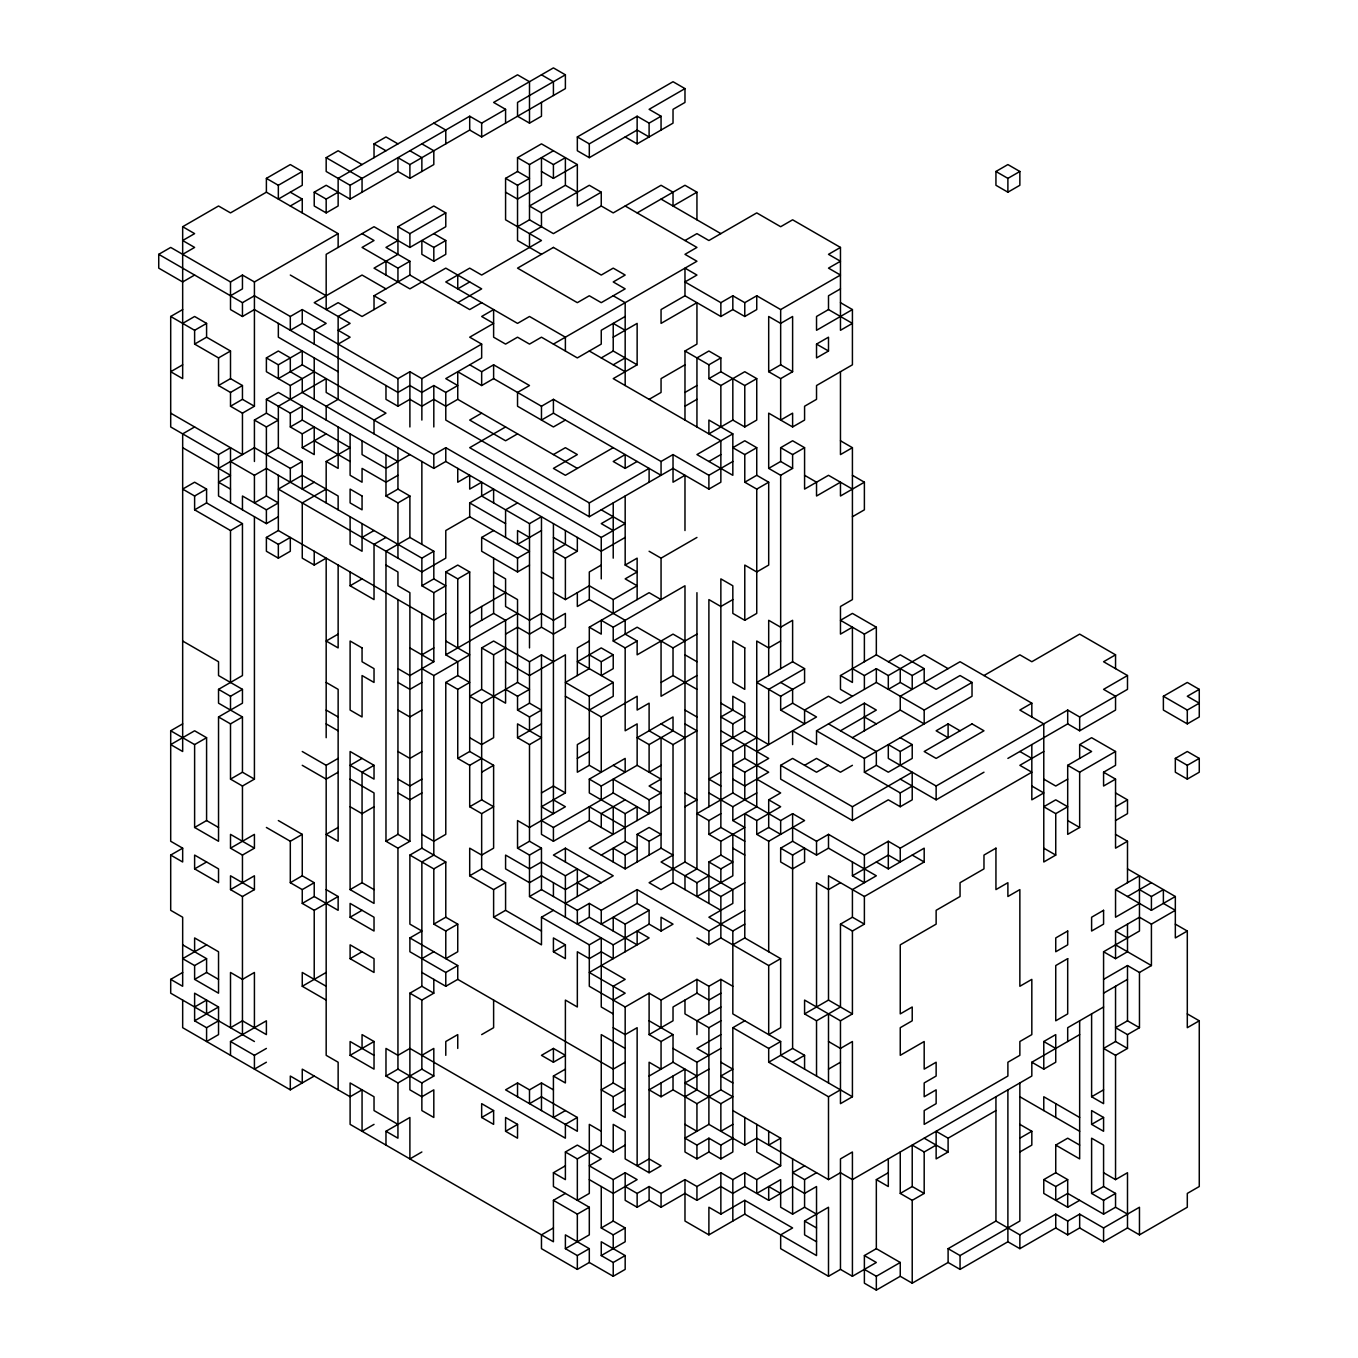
<?xml version="1.0" encoding="UTF-8"?>
<svg xmlns="http://www.w3.org/2000/svg" width="1358" height="1358" viewBox="0 0 1358 1358"><rect width="100%" height="100%" fill="white"/><g stroke="black" fill="none" stroke-linecap="round" stroke-linejoin="round"><path stroke-width="1.5" d="M182.668 364.81L170.701 371.719L182.668 378.627L182.668 226.718L218.536 205.992L230.504 212.9L266.389 192.191L338.142 233.627L338.142 247.428M266.389 192.191L266.389 178.373L290.306 164.573L302.257 171.481L302.257 185.282L278.339 199.1L278.339 185.282L302.257 171.481M194.618 275.046L182.668 281.955L158.733 268.137L158.733 254.336L170.701 247.428L230.504 281.955L242.454 275.046L254.421 281.955L338.142 233.627M505.583 123.137L505.583 109.336L481.666 123.137L469.698 116.228L350.109 185.282L326.175 171.481L326.175 157.664L338.142 150.755L362.06 164.573M182.668 254.336L194.618 247.428L182.668 240.519L194.618 233.627L182.668 226.718M374.027 157.664L374.027 143.863L385.978 136.954L397.945 143.863M290.306 205.992L302.257 199.1L302.257 212.9M541.469 102.427L541.469 116.228L529.501 123.137L529.501 81.718L517.534 74.809L338.142 178.373L338.142 205.992L326.175 212.9L314.224 205.992L314.224 192.191L326.175 185.282L350.109 199.1L397.945 171.481L409.895 178.373L433.813 164.573L433.813 150.755L421.863 143.863M314.224 192.191L326.175 199.1L338.142 192.191M397.945 171.481L397.945 157.664L409.895 164.573L469.698 130.045L481.666 136.954L565.386 88.61L565.386 74.809L553.419 67.9L493.616 102.427L505.583 109.336M565.386 74.809L517.534 102.427L517.534 116.228L529.501 123.137M230.504 502.918L230.504 447.682L218.536 454.591L170.701 426.955L170.701 316.482L182.668 309.573M182.668 323.391L194.618 316.482L206.586 323.391L206.586 337.191L230.504 351.009L230.504 378.627L218.536 385.536L218.536 357.918L194.618 344.1L194.618 330.3L206.586 323.391M230.504 295.772L242.454 288.864L242.454 275.046M158.733 254.336L242.454 302.664L254.421 295.772L290.306 316.482L302.257 309.573L326.175 323.391L314.224 330.283L314.224 344.1M194.618 344.1L206.586 337.191M230.504 281.955L230.504 309.573L242.454 316.482L254.421 309.573L397.945 392.428L409.895 385.536L421.863 392.428L433.813 385.536L445.78 392.428L457.748 385.536L445.78 378.627L481.666 357.918L481.666 344.1L469.698 337.191L493.616 323.391L481.666 316.482L493.616 309.573L493.616 337.191L505.583 344.1L517.534 337.191L529.501 344.1L541.469 337.191L577.337 357.918L601.255 344.1L601.255 330.283L625.172 316.482M457.748 302.664L481.666 288.864L445.78 268.137L409.895 288.864L374.027 268.154L397.945 254.336L397.945 226.718L433.813 205.992L445.78 212.9L445.78 226.718L409.895 247.428L374.027 226.718L326.175 254.336L326.175 309.573L338.142 302.664L362.06 316.482L385.978 302.664L374.027 295.772L374.027 309.573M565.386 351.009L565.386 337.191L529.501 316.482L517.534 323.391L445.78 281.955L469.698 268.137L481.666 275.046L541.469 240.519L505.583 219.809L505.583 178.373L517.534 185.282L529.501 178.373L517.534 171.481L517.534 157.664L541.469 143.863L577.337 164.573L577.337 206.009L601.255 192.191L601.255 206.009L553.419 233.627L529.501 219.809L517.534 226.718M397.945 240.519L385.978 247.428L409.895 261.245L409.895 275.046L469.698 309.573L481.666 302.664M397.945 226.718L409.895 233.627L445.78 212.9M505.583 178.373L517.534 171.481M529.501 219.809L529.501 164.573L553.419 150.755M577.337 136.954L589.304 143.863L637.14 116.228L649.107 123.137L649.107 136.954L637.14 130.045L589.304 157.664L577.337 150.755L577.337 136.954L673.025 81.718L684.975 88.61L684.975 102.427L673.025 109.336L673.025 123.137L637.14 143.863L625.172 136.954M218.536 357.918L230.504 351.009M505.583 192.191L517.534 199.1L541.469 185.282L541.469 157.664L553.419 164.573L565.386 157.664L565.386 185.282L529.501 206.009L541.469 212.9L589.304 185.282L601.255 192.191M684.975 88.61L649.107 109.336L661.057 116.228L661.057 130.045M481.666 344.1L421.863 378.627L409.895 371.719L397.945 378.627L302.257 323.391L290.306 330.283L290.306 316.482M362.06 233.627L374.027 240.519L362.06 247.428L397.945 268.137L409.895 261.245M433.813 247.428L445.78 240.519L445.78 254.336L433.813 261.245L421.863 254.336L421.863 240.519L433.813 247.428L433.813 261.245M541.469 171.481L553.419 178.373L577.337 164.573M649.107 123.137L661.057 116.228M314.224 371.719L290.306 385.536L266.389 371.719L266.389 357.918L278.339 351.009L290.306 357.918L290.306 371.719L302.257 378.627L302.257 392.445L433.813 468.391L445.78 461.482L601.255 551.246L625.172 537.445M350.109 309.573L338.142 316.482L338.142 399.337L326.175 406.246L326.175 420.063M374.027 295.772L409.895 275.046M230.504 392.445L242.454 385.536L242.454 399.337L230.504 406.246L230.504 392.445L218.536 385.536M278.339 364.81L302.257 351.009L302.257 364.81L278.339 378.627L278.339 364.81L266.389 357.918M194.618 426.955L182.668 433.864L182.668 751.5L170.701 744.591L194.618 730.791L206.586 737.7L206.586 820.555L218.536 827.463M338.142 344.1L350.109 337.191L338.142 330.283L350.109 323.391L314.224 302.664L362.06 275.046L385.978 288.864M230.504 406.246L242.454 413.155L254.421 406.246L254.421 281.955M254.421 461.482L254.421 420.063L266.389 413.155L266.389 399.337L278.339 392.445L397.945 461.482M469.698 281.955L457.748 288.864L457.748 275.046M254.421 420.063L266.389 426.955L278.339 420.063L266.389 413.155M290.306 413.155L302.257 406.246L302.257 420.063L290.306 426.955L290.306 413.155L266.389 399.337M637.14 212.9L684.975 185.282L696.943 192.191L696.943 219.809M218.536 468.391L254.421 447.682L290.306 468.391L302.257 461.482L302.257 489.101L314.224 482.209M696.943 192.191L673.025 206.009L673.025 192.191L661.057 185.282L613.222 212.9L601.255 205.992M206.586 489.101L194.618 482.209L182.668 489.101L194.618 496.01L206.586 489.101L206.586 502.918L242.454 523.628L242.454 675.554L218.536 689.355L218.536 703.172L242.454 716.973L242.454 772.227L254.421 779.119L254.421 516.736M266.389 454.591L278.339 447.682L278.339 406.246L326.175 378.627L326.175 392.445L433.813 454.574L445.78 447.682L601.255 537.445L625.172 523.628L601.255 509.827M302.257 433.864L314.224 426.955L314.224 454.591L302.257 447.682L302.257 433.864L290.306 426.955M194.618 496.01L194.618 509.827L206.586 502.918M230.504 461.482L254.421 475.3L266.389 468.391L421.863 558.155L433.813 551.246L433.813 578.881L445.78 585.773L433.813 592.682L421.863 585.773L421.863 558.155M302.257 447.682L326.175 433.864M385.978 385.536L385.978 399.337L397.945 406.246L409.895 399.337L421.863 406.246L433.813 399.337L445.78 406.246L457.748 399.337L577.337 468.391M684.975 240.519L696.943 233.627L708.893 240.519L756.745 212.9L780.663 226.718L792.614 219.809L840.466 247.428L840.466 330.3L852.417 323.391L828.499 309.573L816.531 316.482L816.531 330.283L852.417 309.573L852.417 364.81L816.531 385.536L816.531 399.337L804.581 406.246L804.581 420.063L792.614 426.955L768.696 413.155L768.696 468.391L780.663 475.3L792.614 468.391L792.614 454.591L780.663 447.682L780.663 461.482L792.614 468.391M242.454 509.827L242.454 496.01L266.389 509.827L278.339 502.918L266.389 496.01L254.421 502.918L254.421 475.3M326.175 502.918L326.175 461.482L350.109 447.682L302.257 420.063M469.698 364.81L481.666 371.719L493.616 364.81L529.501 385.536L517.534 392.428L517.534 406.246L553.419 426.955L565.386 420.063M194.618 509.827L230.504 530.537L242.454 523.628M457.748 399.337L457.748 371.719L481.666 385.536L493.616 378.627L541.469 406.246L553.419 399.337L661.057 461.482L673.025 454.574L708.893 475.3L732.828 461.482M553.419 344.1L696.943 261.245L684.975 254.336L696.943 247.428L625.172 205.992M218.536 454.591L218.536 496.01L266.389 523.628L278.339 516.736M326.175 489.101L302.257 502.918L302.257 558.155L314.224 565.064L326.175 558.155L326.175 737.7M266.389 537.445L278.339 544.354L290.306 537.445L290.306 551.263L278.339 558.155L266.389 551.263L266.389 537.445L278.339 530.537L433.813 620.3L445.78 613.392M409.895 454.574L385.978 468.391L362.06 454.574L362.06 440.773M481.666 413.155L469.698 420.063L505.583 440.773L517.534 433.864M613.222 337.191L637.14 323.391L637.14 364.81L613.222 378.627L720.86 440.773L720.86 482.209L708.893 489.101L673.025 468.391L589.304 516.719L469.698 447.682L505.583 426.955M684.975 295.772L684.975 268.137L696.943 275.046L684.975 281.955L720.86 302.664L732.828 295.772L744.778 302.664L756.745 295.772L756.745 309.573L744.778 316.482L732.828 309.573L720.86 316.482L684.975 295.772L661.057 309.573L661.057 323.391L696.943 302.664L696.943 344.1L684.975 351.009L684.975 420.063M397.945 475.3L385.978 482.209L362.06 468.391L362.06 482.209L350.109 475.3L350.109 433.864M601.255 357.918L613.222 351.009L637.14 364.81M385.978 454.574L385.978 496.01L397.945 489.101L409.895 496.01L409.895 537.445L385.978 551.246L385.978 841.264L397.945 848.173L409.895 841.264L409.895 592.682L397.945 585.773L397.945 571.973L385.978 565.064M613.222 364.81L625.172 357.918M385.978 496.01L397.945 502.918L409.895 496.01M553.419 399.337L553.419 413.155L541.469 420.063L541.469 406.246M840.466 247.428L828.499 254.336L840.466 261.245L828.499 268.137L840.466 275.046L780.663 309.573L756.745 295.772M362.06 537.445L374.027 530.537M995.94 171.481L1007.891 164.573L1019.858 171.481L1019.858 185.282L1007.891 192.191L995.94 185.282L995.94 171.481L1007.891 178.373L1019.858 171.481M385.978 537.445L374.027 544.354L374.027 599.591L350.109 585.773L350.109 571.973M684.975 364.81L661.057 378.627L661.057 392.445L649.107 399.337M338.142 509.827L338.142 496.01L302.257 475.3L278.339 489.101L421.863 571.973L445.78 558.155L445.78 530.537L469.698 516.736L469.698 502.918L493.616 489.101L493.616 502.918M553.419 454.574L565.386 447.682L577.337 454.574L553.419 468.391L565.386 475.3L613.222 447.682M708.893 364.81L720.86 357.918L720.86 371.719L708.893 378.627L708.893 364.81L684.975 351.009M840.466 288.864L828.499 295.772L828.499 309.573M350.109 585.773L362.06 578.881M684.975 392.445L696.943 385.536M517.534 502.918L505.583 509.827L505.583 537.445M684.975 406.246L696.943 399.337M720.86 426.955L720.86 385.536L744.778 371.719L756.745 378.627L756.745 420.063L744.778 426.955L732.828 420.063L708.893 433.864L708.893 420.063L732.828 433.864L732.828 475.3L696.943 454.574L732.828 433.864M529.501 565.064L517.534 571.973L481.666 551.246L481.666 537.445L493.616 530.537M720.86 371.719L744.778 385.536L756.745 378.627M768.696 371.719L780.663 364.81L792.614 371.719L792.614 316.482L780.663 323.391L768.696 316.482L768.696 371.719L780.663 378.627L792.614 371.719M816.531 344.1L828.499 337.191L828.499 351.009L816.531 357.918L816.531 344.1L828.499 351.009M254.421 1041.518L170.701 993.19L170.701 979.373L182.668 986.281L182.668 917.227L170.701 910.318L170.701 855.082L182.668 861.99L182.668 848.173L170.701 841.264L170.701 730.791L182.668 723.882M218.536 689.355L230.504 696.264L242.454 689.355L242.454 703.172L218.536 716.973L218.536 841.264L194.618 827.463L194.618 744.591L206.586 737.7M338.142 634.118L326.175 641.027L338.142 647.919L338.142 565.064M421.863 585.773L433.813 578.881M421.863 834.355L433.813 841.264L445.78 834.355L445.78 682.446L457.748 689.355L469.698 682.446L457.748 675.554L457.748 661.736L445.78 654.828L445.78 571.973L457.748 565.064L469.698 571.973L469.698 751.5L493.616 765.318L493.616 848.173L481.666 855.082L469.698 848.173L469.698 875.791L493.616 889.609L505.583 882.7L505.583 910.318L541.469 931.028M457.748 468.391L457.748 482.209L469.698 475.3L469.698 489.101L481.666 482.209L481.666 496.01L529.501 523.628L541.469 516.719L541.469 627.209L553.419 634.118L565.386 627.209L565.386 613.409L553.419 620.3L541.469 613.409L529.501 620.3L505.583 606.5L505.583 578.881L493.616 571.973M625.172 468.391L625.172 454.574L613.222 461.482L625.172 468.391L637.14 461.482M445.78 571.973L457.748 578.881L469.698 571.973M541.469 530.537L517.534 544.354L517.534 530.537L529.501 537.445M445.78 392.428L445.78 420.063L589.304 502.918L649.107 468.391L649.107 482.209M218.536 716.973L230.504 723.882L242.454 716.973M481.666 537.445L517.534 558.155L529.501 551.246L469.698 516.736M613.222 516.719L601.255 523.628L613.222 530.537M708.893 461.482L720.86 454.574M469.698 613.392L505.583 592.682M565.386 530.537L565.386 544.354L553.419 551.246L565.386 558.155L577.337 551.246L577.337 537.445M744.778 454.591L756.745 447.682L756.745 475.3L744.778 482.209L744.778 454.591L732.828 447.682L744.778 440.773L756.745 447.682M421.863 654.828L433.813 647.919M469.698 627.209L493.616 613.392L493.616 558.155M780.663 447.682L792.614 440.773L804.581 447.682L804.581 489.101L828.499 475.3L852.417 489.101M230.504 723.882L230.504 779.119L242.454 772.227M433.813 592.682L433.813 661.736L409.895 675.554L397.945 668.645M445.78 654.828L517.534 613.409M601.255 565.064L589.304 571.973L589.304 599.591L625.172 620.3L625.172 634.118L637.14 641.027L637.14 654.828L673.025 634.118L684.975 641.027M768.696 468.391L780.663 461.482M792.614 454.591L804.581 447.682M230.504 779.119L242.454 786.027L254.421 779.119M421.863 682.446L409.895 689.355L397.945 682.446M421.863 668.645L433.813 675.537L469.698 654.828L445.78 641.027M493.616 613.392L505.583 620.3L505.583 703.172L481.666 689.355L481.666 647.919L493.616 641.027L529.501 661.736L541.469 654.828L553.419 661.736M505.583 634.118L517.534 627.209L529.501 634.118L541.469 627.209M553.419 592.682L565.386 599.591L589.304 585.773L613.222 599.591L637.14 585.773L625.172 578.881L637.14 571.973L625.172 565.064L625.172 496.01M625.172 565.064L637.14 558.155L637.14 599.591M756.745 489.101L768.696 482.209L768.696 565.064L756.745 571.973L744.778 565.064L744.778 620.3L756.745 613.409L756.745 489.101L744.778 482.209M194.618 827.463L206.586 820.555M445.78 682.446L457.748 675.554M481.666 647.919L493.616 654.828L505.583 647.919M589.304 599.591L577.337 606.5L577.337 592.682M649.107 551.263L661.057 558.155L696.943 537.445M852.417 696.264L840.466 689.355L840.466 675.554L852.417 682.446L852.417 627.209L840.466 634.118L840.466 606.5L852.417 599.591L852.417 447.682L840.466 454.591L840.466 371.719M170.701 855.082L182.668 848.173M302.257 751.5L326.175 765.318L338.142 758.409M421.863 710.064L409.895 716.973L397.945 710.064M338.142 772.227L326.175 779.119L302.257 765.318M362.06 758.409L350.109 765.318L374.027 779.119L374.027 765.318L350.109 751.5L350.109 889.609L374.027 903.41L374.027 792.936L350.109 779.119M481.666 689.355L469.698 696.264L481.666 703.172L517.534 682.446L529.501 689.355L517.534 696.264L505.583 689.355M589.304 710.064L613.222 696.264L613.222 682.446L589.304 696.264L565.386 682.446L589.304 668.645L589.304 627.209L649.107 592.682L661.057 599.591L661.057 558.155M194.618 868.882L218.536 882.7L218.536 868.882L194.618 855.082L194.618 868.882L206.586 861.99M230.504 848.173L254.421 834.372L254.421 848.173L242.454 855.082L230.504 848.173L230.504 834.372L254.421 848.173M374.027 765.318L362.06 772.21L362.06 882.7L350.109 889.609M589.304 641.027L577.337 647.919L577.337 675.554M589.304 627.209L601.255 634.118L601.255 620.3L613.222 627.209L684.975 585.773L684.975 861.99L732.828 889.609L732.828 903.41L708.893 917.227L732.828 931.028L744.778 924.136M852.417 516.736L864.384 509.827L864.384 482.209L840.466 496.01L840.466 482.209L816.531 496.01L816.531 482.209L804.581 475.3M421.863 751.5L409.895 758.409L397.945 751.5M613.222 627.209L613.222 641.027L637.14 627.209L673.025 647.919L696.943 634.118M290.306 841.264L302.257 834.372L302.257 875.791L290.306 882.7L290.306 841.264L266.389 827.463M517.534 710.064L529.501 703.172L541.469 710.064L529.501 716.973L517.534 710.064L517.534 696.264M601.255 661.736L613.222 654.828L613.222 668.645L601.255 675.554L601.255 661.736L589.304 654.828M613.222 641.027L625.172 647.919L637.14 641.027M230.504 889.609L254.421 875.791L254.421 889.609L242.454 896.518L230.504 889.609L230.504 875.791L254.421 889.609M338.142 827.463L326.175 834.372L338.142 841.264L338.142 689.355L326.175 682.446M374.027 806.737L362.06 813.646L350.109 806.737M421.863 779.119L409.895 786.027L397.945 779.119M457.748 689.355L457.748 758.409L469.698 751.5M732.828 599.591L720.86 606.5L708.893 599.591L708.893 806.737M421.863 792.936L409.895 799.845L397.945 792.936M457.748 758.409L469.698 765.318L481.666 758.409M517.534 737.7L529.501 744.591L541.469 737.7L517.534 723.882L517.534 737.7L541.469 723.882M481.666 772.21L493.616 765.318M206.586 944.845L182.668 958.663L194.618 965.555L206.586 958.663L206.586 972.464L218.536 979.373M302.257 889.609L314.224 882.7L314.224 896.518L302.257 903.41L302.257 889.609L290.306 882.7M385.978 841.264L397.945 834.355L409.895 841.264M565.386 696.264L601.255 716.973L637.14 696.264L637.14 710.064L649.107 703.172L649.107 730.791L673.025 744.591L696.943 730.791L684.975 723.882M661.057 682.446L673.025 675.554L673.025 647.919M170.701 979.373L182.668 972.464M469.698 806.737L481.666 799.845L493.616 806.737L481.666 813.646L469.698 806.737L469.698 765.318M589.304 737.7L577.337 744.591L577.337 772.227L589.304 765.318L601.255 772.21L601.255 716.973M696.943 675.554L661.057 696.264L661.057 641.027M194.618 965.555L194.618 979.373L206.586 972.464M314.224 979.373L314.224 910.318L338.142 896.518L326.175 889.609M409.895 855.082L421.863 848.173L445.78 861.99L445.78 917.227L433.813 924.136L433.813 868.882L409.895 855.082L409.895 924.136L421.863 931.028L409.895 937.937L409.895 951.754L445.78 972.464L457.748 965.555L457.748 979.373L445.78 986.281L421.863 972.464M577.337 758.409L589.304 751.5M780.663 641.027L768.696 647.919L756.745 641.027L756.745 806.737L732.828 820.555L744.778 827.463L720.86 841.264L720.86 855.082L732.828 861.99L720.86 868.882L708.893 861.99L708.893 903.41M541.469 792.936L553.419 786.027L565.386 792.936L565.386 654.828L529.501 675.554L505.583 661.736M194.618 1006.991L206.586 1000.082L206.586 1013.9M350.109 917.227L374.027 931.028L374.027 917.227L350.109 903.41L350.109 917.227L362.06 910.318M433.813 868.882L445.78 861.99M565.386 792.936L541.469 806.737L553.419 813.646L553.419 523.628M637.14 820.555L637.14 806.737L625.172 813.646L589.304 792.936L589.304 779.119L625.172 758.409L625.172 772.21L613.222 765.318M649.107 744.591L673.025 730.791L673.025 716.973L637.14 737.7L649.107 744.591L649.107 772.21L661.057 765.318M792.614 661.736L756.745 682.446L780.663 696.264L804.581 682.446L804.581 668.645L792.614 661.736L792.614 620.3L780.663 627.209L768.696 620.3L768.696 675.554M194.618 1020.809L218.536 1006.991L194.618 993.19L194.618 1020.809L206.586 1027.7L218.536 1020.809M601.255 799.845L601.255 786.027L637.14 765.318L637.14 723.882L625.172 730.791L625.172 647.919M804.581 668.645L768.696 689.355L768.696 744.591L744.778 730.791L720.86 744.591L732.828 751.5L756.745 737.7M864.384 661.736L864.384 634.118L876.334 627.209L876.334 654.828L840.466 675.554M469.698 875.791L481.666 868.882L505.583 882.7M553.419 799.845L565.386 806.737L529.501 827.463L517.534 820.555L517.534 848.173L529.501 841.264L541.469 848.173L541.469 889.609L529.501 896.518L529.501 855.082L541.469 848.173M541.469 820.555L553.419 827.463L613.222 792.936L649.107 813.646L649.107 799.828L613.222 779.119L613.222 792.936M744.778 730.791L744.778 703.172L732.828 696.264L732.828 710.081L720.86 716.973L732.828 723.882L744.778 716.973L720.86 703.172M326.175 986.281L302.257 972.464L302.257 986.281L326.175 972.464M350.109 958.663L374.027 972.464L374.027 958.663L350.109 944.845L350.109 958.663L362.06 951.754M541.469 654.828L541.469 834.372L553.419 841.264L589.304 820.555L613.222 834.372L613.222 806.737M625.172 799.828L601.255 813.646L601.255 827.463M780.663 696.264L780.663 710.064L792.614 703.172L816.531 716.973L756.745 751.5M230.504 1055.336L230.504 1041.518L266.389 1020.809L266.389 1034.609L242.454 1020.809L230.504 1027.7L230.504 972.464L242.454 979.373L254.421 972.464L254.421 1027.7M565.386 903.41L613.222 875.791L565.386 848.173L553.419 855.082L601.255 882.7M649.107 799.828L661.057 792.936L649.107 786.027L661.057 779.119L637.14 765.318M852.417 668.645L864.384 675.554L876.334 668.645L888.302 675.554L924.187 654.828L948.105 668.645M888.302 661.736L900.252 654.828L924.187 668.645L924.187 682.446L936.137 689.355L960.055 675.537L972.022 682.446L972.022 696.264L864.384 758.409L816.531 730.791L816.531 744.591L792.614 730.791L792.614 744.591M445.78 931.028L457.748 924.136L457.748 951.754L445.78 958.663L445.78 931.028L433.813 924.136M661.057 806.737L589.304 848.173L625.172 868.882L661.057 848.173L673.025 855.082L661.057 861.99L696.943 882.7L708.893 875.791M720.86 772.227L708.893 779.119L720.86 786.027M732.828 779.119L744.778 786.027L768.696 772.21L744.778 758.409L732.828 765.318L744.778 772.227L744.778 799.845M972.022 682.446L924.187 710.064L876.334 682.446L840.466 703.172L828.499 696.264L804.581 710.064L804.581 723.882L780.663 710.064M230.504 1041.518L254.421 1055.336L266.389 1048.427M421.863 958.663L433.813 951.754M493.616 889.609L493.616 917.227L505.583 910.318M589.304 875.791L565.386 889.609L541.469 875.791L529.501 882.7L505.583 868.882L505.583 855.082L529.501 868.882L541.469 861.99L565.386 875.791L577.337 868.882L577.337 896.518M601.255 855.082L625.172 841.264L625.172 813.646M637.14 834.372L649.107 827.463L661.057 834.372L649.107 841.264L637.14 834.372L637.14 861.99M684.975 806.737L696.943 799.845L684.975 792.936M744.778 772.227L768.696 758.409L720.86 730.791M816.531 730.791L864.384 703.172L876.334 710.064L840.466 730.791M924.187 668.645L912.22 675.537L912.22 689.355L900.252 682.446L888.302 689.355L888.302 675.554M266.389 1062.228L254.421 1069.136L254.421 1055.336M613.222 861.99L613.222 848.173L625.172 855.082L637.14 848.173L625.172 841.264M768.696 951.754L768.696 841.264L804.581 820.555L792.614 813.646L780.663 820.555L732.828 792.936L696.943 813.646L708.893 820.555L720.86 813.646M780.663 765.318L852.417 806.737L912.22 772.21L912.22 799.828L900.252 806.737L888.302 799.828L852.417 820.555L780.663 779.119L780.663 765.318L792.614 758.409L816.531 772.21L828.499 765.318M553.419 1089.846L541.469 1082.954L529.501 1089.846L517.534 1082.954L505.583 1089.846L577.337 1131.282L577.337 1117.464L565.386 1124.373L565.386 1138.191L409.895 1048.427L397.945 1055.336L385.978 1048.427L385.978 1076.045L397.945 1069.136L421.863 1082.954L421.863 1110.572L433.813 1117.481L433.813 1089.846L421.863 1096.755L409.895 1089.846L409.895 993.173L421.863 986.281L433.813 993.173L433.813 979.373M493.616 917.227L541.469 944.845L541.469 917.227L553.419 910.318M708.893 792.936L732.828 806.737L756.745 792.936M804.581 765.318L816.531 758.409L840.466 772.21L852.417 765.318M852.417 737.683L900.252 710.064L924.187 723.882L924.187 710.064M409.895 993.173L421.863 1000.082L433.813 993.173M541.469 889.609L577.337 910.318L589.304 903.41L601.255 910.318L637.14 889.609L708.893 931.028L744.778 910.318M708.893 820.555L708.893 834.372L720.86 827.463L744.778 841.264M768.696 799.828L780.663 806.737L756.745 820.555L756.745 834.355L768.696 827.463L768.696 799.828L780.663 792.936L756.745 779.119M983.973 675.537L1019.858 654.828L1031.825 661.736L1079.661 634.118L1115.546 654.828L1115.546 668.645M182.668 1000.082L182.668 1027.7L290.306 1089.846L314.224 1076.045M374.027 1055.336L350.109 1041.518L350.109 1055.336L374.027 1041.518L362.06 1034.609L362.06 1048.427M589.304 903.41L589.304 917.227L577.337 924.136L577.337 910.318M684.975 861.99L649.107 882.7L661.057 889.609L673.025 882.7L673.025 744.591M553.419 951.754L565.386 944.845L565.386 958.663L553.419 951.754L553.419 937.937L565.386 944.845M637.14 889.609L637.14 903.41L601.255 924.136L601.255 910.318M708.893 861.99L720.86 855.082M864.384 758.409L864.384 772.21L876.334 765.318L888.302 772.21L912.22 758.409L912.22 744.591L900.252 737.683M1115.546 654.828L1103.579 661.736L1127.496 675.537L1127.496 689.355L1079.661 716.973L1067.694 710.064L936.137 786.027L888.302 758.409L888.302 744.591L900.252 751.5L912.22 744.591M948.105 723.882L936.137 730.791L948.105 737.683L948.105 723.882L960.055 730.791M541.469 917.227L589.304 944.845L601.255 937.937L601.255 1006.991L613.222 1013.9M613.222 931.028L613.222 917.227L625.172 924.136L649.107 910.318L649.107 924.136L613.222 944.845L529.501 896.518M421.863 1055.336L433.813 1048.427L433.813 1076.045L421.863 1082.954M780.663 848.173L792.614 855.082L804.581 848.173L804.581 861.99L792.614 868.882L780.663 861.99L780.663 848.173L792.614 841.264L816.531 855.082L828.499 848.173L876.334 875.791L852.417 889.609L852.417 917.227L864.384 924.119L864.384 896.501L924.187 861.974L924.187 848.173L888.302 868.882L876.334 861.974M1031.825 716.973L1031.825 703.172L1019.858 710.064L1043.776 723.882L1043.776 861.99L1055.743 855.082L1055.743 813.646L1067.694 806.737L1055.743 799.845L1043.776 806.737L1055.743 813.646M385.978 1076.045L397.945 1082.954L421.863 1069.136L433.813 1076.045M481.666 1034.609L493.616 1027.7L493.616 1000.082M661.057 931.028L673.025 924.136L661.057 917.227L661.057 931.028L649.107 924.136M708.893 889.609L720.86 896.501L744.778 882.7M792.614 827.463L816.531 841.264L828.499 834.355L864.384 855.082L888.302 841.264L900.252 848.173L1031.825 772.21L1019.858 765.318L1043.776 751.5M864.384 772.21L900.252 792.936L912.22 786.027M1127.496 675.537L1103.579 689.355L1115.546 696.264L1115.546 710.064L1079.661 730.791L1067.694 723.882L1007.891 758.409M374.027 1124.373L362.06 1131.282L362.06 1089.846L350.109 1096.755L302.257 1069.136L302.257 1082.954L290.306 1076.045L290.306 1089.846M900.252 779.119L936.137 799.828L983.973 772.21M385.978 1145.1L385.978 1131.282L409.895 1117.481L409.895 1158.9L421.863 1151.991M613.222 1000.082L625.172 993.173L589.304 972.464L649.107 937.937L637.14 931.028L637.14 944.845L589.304 917.227M696.943 937.937L708.893 944.845L720.86 937.937L768.696 965.555L780.663 958.646L780.663 1027.7L768.696 1034.609L768.696 965.555M553.419 1048.427L541.469 1055.336L553.419 1062.228L565.386 1055.336L553.419 1048.427L553.419 1062.228M589.304 944.845L589.304 986.281L625.172 1006.991L649.107 993.173L661.057 1000.082L696.943 979.373L708.893 986.281L720.86 979.373L732.828 986.281M732.828 944.845L744.778 937.937L744.778 813.646L756.745 820.555M840.466 882.7L828.499 889.609L816.531 882.7L816.531 1006.991M864.384 855.082L864.384 882.7L852.417 875.791L888.302 855.082L900.252 861.974L900.252 848.173M1079.661 758.409L1079.661 744.591L1091.611 737.7L1115.546 751.5L1115.546 765.318L1103.579 772.21L1103.579 786.027L1115.546 779.119L1115.546 848.173L1127.496 841.264L1127.496 882.7M1163.382 696.264L1187.299 682.446L1199.267 689.355L1199.267 716.973L1187.299 723.882L1163.382 710.064L1163.382 696.264L1187.299 710.064L1199.267 703.172L1187.299 696.264L1199.267 689.355M1115.546 751.5L1079.661 772.21L1079.661 827.463L1067.694 834.355L1067.694 765.318L1091.611 751.5L1079.661 744.591M481.666 1117.481L493.616 1110.572L493.616 1124.373L481.666 1117.481L481.666 1103.664L493.616 1110.572M565.386 1110.572L553.419 1117.481L553.419 1076.045L565.386 1069.136M720.86 993.173L708.893 1000.082L696.943 993.173L673.025 1006.991L673.025 1020.792L649.107 1034.609L661.057 1041.518L673.025 1034.609L673.025 1062.228L649.107 1076.045M1067.694 779.119L1055.743 786.027L1043.776 779.119M816.531 1076.045L816.531 1020.792L840.466 1006.991L840.466 924.119L852.417 917.227M505.583 1131.282L517.534 1124.373L517.534 1138.191L505.583 1131.282L505.583 1117.481L517.534 1124.373M625.172 1062.228L613.222 1069.136L457.748 979.373M720.86 1006.991L696.943 1020.809L696.943 1034.609M840.466 924.119L852.417 931.028L864.384 924.119M613.222 1082.954L601.255 1089.846L613.222 1096.755L625.172 1089.846L613.222 1082.954L613.222 986.281L625.172 979.373L601.255 965.555M684.975 1000.082L684.975 1013.9L708.893 1027.7L720.86 1020.809M1175.332 758.409L1187.299 751.5L1199.267 758.409L1199.267 772.21L1187.299 779.119L1175.332 772.21L1175.332 758.409L1187.299 765.318L1199.267 758.409M720.86 1034.609L696.943 1048.427L708.893 1055.319M673.025 1076.045L673.025 1089.846L661.057 1096.755L649.107 1089.846L684.975 1069.136L684.975 1151.991L696.943 1158.9L708.893 1151.991L720.86 1158.9L732.828 1151.991L732.828 1027.7L744.778 1020.792M1115.546 806.737L1127.496 799.845L1127.496 813.646L1115.546 820.555M613.222 1096.755L613.222 1110.572L625.172 1103.664M673.025 1048.427L696.943 1062.228L720.86 1048.427M625.172 1255.573L613.222 1262.482L601.255 1255.573L601.255 1241.772L625.172 1255.573L625.172 1269.39L613.222 1276.282L589.304 1262.482L589.304 1248.664L565.386 1234.863L565.386 1248.664L589.304 1234.863L589.304 1207.245L553.419 1186.519L553.419 1172.718L565.386 1179.627L565.386 1151.991L577.337 1145.1L601.255 1158.9L589.304 1165.809L613.222 1179.61L625.172 1172.718L637.14 1179.61L613.222 1193.427L589.304 1179.627M708.893 1069.136L684.975 1082.954L720.86 1103.664L732.828 1096.755L720.86 1089.846L720.86 979.373M852.417 1013.9L840.466 1020.792L804.581 1000.082L804.581 1013.9L828.499 1000.082L852.417 1013.9L852.417 931.028M553.419 1172.718L565.386 1165.809M565.386 1151.991L577.337 1158.9L601.255 1145.1L613.222 1151.991L625.172 1145.1M684.975 1096.755L696.943 1089.846L696.943 1062.228M732.828 1027.7L768.696 1048.427L780.663 1041.518L780.663 1055.319L852.417 1096.755L852.417 1041.518L840.466 1048.427L828.499 1041.518M673.025 1089.846L696.943 1103.664L720.86 1089.846M768.696 1048.427L768.696 1062.228L792.614 1048.427L804.581 1055.319L804.581 1069.136M397.945 1124.373L374.027 1110.572L374.027 1096.755L350.109 1082.954L350.109 1124.373L553.419 1241.772L553.419 1200.336L565.386 1193.427M792.614 1062.228L804.581 1055.319M708.893 1027.7L708.893 1124.373L684.975 1138.191L696.943 1145.1L708.893 1138.191L720.86 1145.1L732.828 1138.191M1139.464 903.41L1115.546 917.227L1115.546 889.609L1139.464 875.791L1139.464 931.028L1103.579 951.754L1103.579 1103.664L1091.611 1096.755L1091.611 1013.9M553.419 1227.955L541.469 1234.863L541.469 1248.664L577.337 1269.39L589.304 1262.482M553.419 1200.336L577.337 1214.137L589.304 1207.245M613.222 1151.991L613.222 1124.373L625.172 1131.282L625.172 1158.9L649.107 1172.718L661.057 1165.809L649.107 1158.9L637.14 1165.809L637.14 1027.7L625.172 1034.609L613.222 1027.7M732.828 1124.373L720.86 1131.282L720.86 1103.664M828.499 1069.136L840.466 1062.228M1127.496 896.518L1151.414 882.7M625.172 1186.519L637.14 1193.427L649.107 1186.519L661.057 1193.427L684.975 1179.61L696.943 1186.519L720.86 1172.718L732.828 1179.61L744.778 1172.718L756.745 1179.61L780.663 1165.809L780.663 1138.191L732.828 1110.572M1139.464 889.609L1151.414 896.501L1163.382 889.609L1163.382 903.41L1175.332 910.318L1151.414 924.136L1139.464 917.227L1115.546 931.028L1115.546 958.663L1127.496 951.754L1127.496 924.136M601.255 1186.519L601.255 1227.955L613.222 1221.046L625.172 1227.955L625.172 1241.772L601.255 1255.573M625.172 1172.718L625.172 1200.336L637.14 1207.245L649.107 1200.336L661.057 1207.245L684.975 1193.427L696.943 1200.336L720.86 1186.519L732.828 1193.427L744.778 1186.519L768.696 1200.336L792.614 1186.519L804.581 1193.427L816.531 1186.519L816.531 1255.573L744.778 1214.137L708.893 1234.863L684.975 1221.046L684.975 1179.61M708.893 1124.373L744.778 1145.1L756.745 1138.191L828.499 1179.61L840.466 1172.718L852.417 1179.61L1031.825 1076.045L1031.825 1062.228L1079.661 1034.609M768.696 1062.228L828.499 1096.755L840.466 1089.846M1115.546 889.609L1151.414 910.318L1175.332 896.518L1175.332 937.937L1187.299 931.028L1187.299 1027.7L1199.267 1020.809L1199.267 1186.519L1187.299 1193.427L1187.299 1207.245L1139.464 1234.863L1127.496 1227.955L1103.579 1241.772L1079.661 1227.955L1067.694 1234.863L1055.743 1227.955L1019.858 1248.664L1007.891 1241.772L960.055 1269.39L948.105 1262.482L912.22 1283.191L900.252 1276.282L876.334 1290.1L864.384 1283.191L864.384 1255.573L876.334 1248.664L900.252 1262.482L900.252 1276.282M565.386 1248.664L577.337 1255.573L589.304 1248.664M601.255 1227.955L613.222 1234.863L625.172 1227.955M780.663 1138.191L768.696 1145.1L768.696 1131.282M852.417 1096.755L840.466 1103.664L840.466 1020.792M1103.579 979.373L1127.496 965.555L1139.464 972.464L1151.414 965.555L1151.414 924.136M708.893 1234.863L708.893 1207.245L720.86 1214.137L744.778 1200.336L792.614 1227.955L780.663 1234.863L780.663 1248.664L828.499 1276.282L840.466 1269.39L852.417 1276.282L876.334 1262.482L864.384 1255.573M804.581 1165.809L792.614 1172.718L804.581 1179.61L816.531 1172.718M1103.579 993.173L1127.496 979.373M1043.776 1069.136L1043.776 1041.518L1055.743 1034.609L1055.743 1062.228L1043.776 1069.136L1031.825 1062.228M1103.579 1006.991L1067.694 1027.7L1067.694 1041.518M756.745 1179.61L756.745 1193.427L780.663 1179.627L780.663 1207.245L792.614 1214.137L804.581 1207.245L816.531 1214.137M1139.464 1027.7L1127.496 1020.809L1115.546 1027.7L1127.496 1034.609L1139.464 1027.7L1139.464 972.464M816.531 1241.772L804.581 1234.863L804.581 1221.046L828.499 1207.245L828.499 1276.282M876.334 1248.664L876.334 1179.627L888.302 1172.718M900.252 1151.991L900.252 1193.427L912.22 1186.519L912.22 1145.1L924.187 1151.991L936.137 1145.1M948.105 1138.191L948.105 1151.991L936.137 1158.9L936.137 1131.282L948.105 1138.191L995.94 1110.572M1127.496 1048.427L1115.546 1041.518L1103.579 1048.427L1115.546 1055.319L1127.496 1048.427L1127.496 1034.609M900.252 1193.427L912.22 1200.336L924.187 1193.427L924.187 1151.991M1019.858 1138.191L1031.825 1131.282L1031.825 1145.1L1019.858 1151.991M1091.611 1096.755L1103.579 1089.846M1079.661 1200.336L1067.694 1207.245L1043.776 1193.427L1043.776 1179.627L1055.743 1172.718L1055.743 1145.1L1067.694 1138.191L1079.661 1145.1M1091.611 1124.373L1103.579 1117.481L1103.579 1131.282L1091.611 1124.373L1091.611 1110.572L1103.579 1117.464M864.384 1269.39L876.334 1276.282L900.252 1262.482M948.105 1262.482L948.105 1248.664L995.94 1221.046L1019.858 1234.863L1055.743 1214.137L1067.694 1221.046L1079.661 1214.137L1103.579 1227.955L1139.464 1207.245L1139.464 1234.863M1043.776 1179.627L1055.743 1186.519L1067.694 1179.627L1067.694 1207.245M948.105 1248.664L960.055 1255.573L1019.858 1221.046L1019.858 1082.954M1103.579 1186.519L1103.579 1145.1L1091.611 1138.191L1091.611 1193.427L1103.579 1186.519L1115.546 1193.427L1115.546 1207.245L1127.496 1214.137M1103.579 1172.718L1115.546 1179.627L1127.496 1172.718L1127.496 1227.955M1091.611 1193.427L1103.579 1200.336L1115.546 1193.427M1055.743 1186.519L1055.743 1200.336L1067.694 1193.427L1103.579 1214.137L1115.546 1207.245M541.469 74.809L553.419 81.718L553.419 95.518M661.057 199.1L720.86 233.627M840.466 302.664L852.417 309.573M517.534 157.664L529.501 164.573M565.386 185.282L577.337 192.191M433.813 123.137L445.78 130.045L445.78 143.863M409.895 150.755L421.863 157.664L421.863 171.481M374.027 143.863L385.978 150.755M541.469 254.336L517.534 240.519L517.534 185.282M613.222 295.772L625.172 302.664L625.172 385.536M720.86 357.918L708.893 351.009L696.943 357.918L696.943 426.955M840.466 440.773L852.417 447.682M326.175 157.664L362.06 178.373L362.06 192.191M625.172 330.283L613.222 323.391L613.222 351.009M708.893 378.627L720.86 385.536M433.813 233.627L445.78 240.519M852.417 475.3L864.384 482.209M589.304 351.009L625.172 371.719M266.389 178.373L278.339 185.282M290.306 192.191L302.257 199.1M756.745 475.3L768.696 482.209M553.419 413.155L661.057 475.3L661.057 461.482M290.306 275.046L326.175 295.772M1031.825 703.172L960.055 661.736L900.252 696.264L900.252 710.064M876.334 627.209L852.417 613.409L840.466 620.3L864.384 634.118M1103.579 772.21L1115.546 779.119M876.334 654.828L912.22 675.537M1067.694 765.318L1079.661 772.21M1115.546 792.936L1127.496 799.845M1019.858 751.5L1031.825 758.409M338.142 371.719L278.339 337.191L278.339 323.391M302.257 364.81L385.978 413.155L374.027 420.063L374.027 433.864M744.778 620.3L732.828 613.409L732.828 585.773L720.86 578.881L720.86 827.463M1031.825 786.027L1043.776 792.936L1031.825 799.828L1031.825 744.591M1115.546 834.355L1127.496 841.264M1067.694 820.555L1079.661 827.463M170.701 316.482L194.618 330.3M553.419 537.445L577.337 551.246M864.384 716.973L876.334 723.882M1127.496 868.882L1175.332 896.518M469.698 502.918L505.583 523.628M780.663 682.446L792.614 689.355L792.614 703.172M230.504 378.627L242.454 385.536M828.499 723.882L876.334 751.5L876.334 765.318M1043.776 848.173L1055.743 855.082M1175.332 924.136L1187.299 931.028M242.454 399.337L254.421 406.246M314.224 440.773L350.109 461.482M541.469 571.973L553.419 578.881M684.975 654.828L696.943 661.736M326.175 461.482L338.142 468.391L338.142 426.955M278.339 447.682L302.257 461.482M673.025 675.554L696.943 689.355M1115.546 931.028L1127.496 937.937M409.895 537.445L433.813 551.246M493.616 585.773L517.534 599.591L517.534 682.446M613.222 654.828L601.255 647.919L577.337 661.736L613.222 682.446M1115.546 944.845L1151.414 965.555M170.701 413.155L242.454 454.591L242.454 413.155M684.975 710.081L696.943 716.973M1103.579 951.754L1115.546 958.663M912.22 855.082L924.187 861.974M1187.299 1013.9L1199.267 1020.809M182.668 447.682L230.504 475.3L218.536 482.209L230.504 489.101M661.057 723.882L684.975 737.7M768.696 827.463L780.663 834.355L780.663 820.555M756.745 834.355L768.696 841.264M864.384 896.501L828.499 875.791L828.499 1000.082M409.895 647.919L433.813 661.736M708.893 834.372L720.86 841.264M732.828 848.173L744.778 855.082M589.304 779.119L601.255 786.027M1043.776 1041.518L1055.743 1048.427M469.698 737.7L481.666 744.591L493.616 737.7L493.616 654.828M625.172 827.463L589.304 806.737L589.304 820.555M673.025 882.7L720.86 910.318M1079.661 1117.481L1043.776 1096.755L1043.776 1110.572M744.778 937.937L780.663 958.646M1019.858 1096.755L1079.661 1131.282M326.175 710.081L338.142 716.973M182.668 641.027L218.536 661.736L218.536 675.554L242.454 689.355M326.175 723.882L338.142 730.791M637.14 903.41L649.107 910.318M1019.858 1124.373L1031.825 1131.282M1055.743 1145.1L1079.661 1158.9L1079.661 1020.809M517.534 848.173L529.501 855.082M577.337 882.7L589.304 889.609M804.581 1013.9L816.531 1020.792M1055.743 1172.718L1067.694 1179.627M780.663 1041.518L732.828 1013.9L732.828 931.028M924.187 1138.191L948.105 1151.991M170.701 730.791L194.618 744.591M649.107 1020.792L673.025 1034.609M720.86 1062.228L732.828 1069.136L720.86 1076.045L732.828 1082.954M278.339 820.555L302.257 834.372M445.78 917.227L457.748 924.136M912.22 1186.519L924.187 1193.427M362.06 882.7L374.027 889.609M673.025 1062.228L696.943 1076.045M876.334 1179.627L888.302 1186.519L888.302 1158.9M625.172 1048.427L601.255 1034.609L601.255 1145.1M302.257 875.791L314.224 882.7M409.895 937.937L457.748 965.555M314.224 896.518L338.142 910.318L338.142 896.518M780.663 1165.809L756.745 1151.991L756.745 1124.373M302.257 903.41L314.224 910.318M684.975 1124.373L696.943 1131.282L696.943 1103.664M780.663 1193.427L768.696 1186.519L768.696 1200.336M553.419 1076.045L565.386 1082.954L565.386 1000.082L577.337 1006.991L577.337 951.754L589.304 958.646L601.255 951.754L613.222 958.663L613.222 944.845M613.222 1110.572L625.172 1117.464L625.172 1006.991M804.581 1221.046L816.531 1227.955M577.337 1117.464L541.469 1096.755L529.501 1103.664L529.501 1089.846M601.255 1131.282L589.304 1124.373L589.304 1193.427L577.337 1200.336L577.337 1158.9M302.257 986.281L326.175 1000.082M182.668 944.845L206.586 958.663M350.109 1055.336L374.027 1069.136L374.027 1041.518M194.618 979.373L218.536 993.19L218.536 951.754L194.618 937.937L194.618 951.754M385.978 1131.282L397.945 1138.191L397.945 1082.954M1187.299 710.064L1187.299 723.882M1187.299 765.318L1187.299 779.119M1151.414 896.501L1151.414 910.318M1127.496 965.555L1127.496 1020.809M1115.546 986.281L1115.546 1041.518M1115.546 1055.319L1115.546 1179.627M1103.579 1200.336L1103.579 1214.137M1103.579 1227.955L1103.579 1241.772M1079.661 716.973L1079.661 730.791M1079.661 1214.137L1079.661 1227.955M1067.694 710.064L1067.694 723.882M1067.694 1221.046L1067.694 1234.863M1055.743 1103.664L1055.743 1117.481M1055.743 1214.137L1055.743 1227.955M1019.858 1234.863L1019.858 1248.664M1007.891 178.373L1007.891 192.191M1007.891 1089.846L1007.891 1241.772M995.94 1096.755L995.94 1221.046M960.055 1255.573L960.055 1269.39M936.137 786.027L936.137 799.828M912.22 1200.336L912.22 1283.191M900.252 668.645L900.252 682.446M900.252 751.5L900.252 765.318M900.252 792.936L900.252 806.737M888.302 841.264L888.302 868.882M876.334 668.645L876.334 682.446M876.334 1276.282L876.334 1290.1M864.384 675.554L864.384 689.355M864.384 703.172L864.384 730.791M852.417 806.737L852.417 820.555M852.417 861.974L852.417 875.791M852.417 1276.282L852.417 1151.991L840.466 1158.9L840.466 1269.39M828.499 834.355L828.499 848.173M828.499 1013.9L828.499 1082.954M828.499 1096.755L828.499 1179.61M816.531 841.264L816.531 855.082M804.581 1179.61L804.581 1207.245M792.614 426.955L792.614 413.155L780.663 420.063L780.663 378.627M792.614 813.646L792.614 841.264M792.614 855.082L792.614 1048.427M792.614 1158.9L792.614 1214.137M780.663 309.573L780.663 364.81M780.663 475.3L780.663 668.645M744.778 302.664L744.778 316.482M744.778 385.536L744.778 426.955M744.778 744.591L744.778 758.409M744.778 1117.464L744.778 1145.1M744.778 1172.718L744.778 1186.519M744.778 1200.336L744.778 1214.137M732.828 295.772L732.828 309.573M732.828 378.627L732.828 420.063M732.828 723.882L732.828 737.7M732.828 751.5L732.828 792.936M732.828 806.737L732.828 820.555M732.828 834.355L732.828 875.791L696.943 896.518L696.943 882.7M732.828 1179.61L732.828 1221.046M720.86 302.664L720.86 316.482M720.86 868.882L720.86 882.7M720.86 896.501L720.86 937.937M720.86 1145.1L720.86 1158.9M720.86 1172.718L720.86 1214.137M708.893 475.3L708.893 489.101M708.893 931.028L708.893 944.845M708.893 986.281L708.893 1013.9M708.893 1138.191L708.893 1151.991M696.943 592.682L696.943 868.882L684.975 875.791L684.975 889.609M696.943 979.373L696.943 993.173M696.943 1145.1L696.943 1158.9M696.943 1186.519L696.943 1200.336M684.975 530.537L684.975 475.3L673.025 482.209L673.025 454.574M661.057 737.7L661.057 848.173M661.057 1000.082L661.057 1027.7M661.057 1041.518L661.057 1069.136L649.107 1062.228L649.107 1172.718M661.057 1082.954L661.057 1096.755M661.057 1193.427L661.057 1207.245M649.107 841.264L649.107 855.082M649.107 993.173L649.107 1034.609M649.107 1186.519L649.107 1200.336M637.14 116.228L637.14 143.863M637.14 1193.427L637.14 1207.245M625.172 855.082L625.172 868.882M625.172 924.136L625.172 951.754M613.222 502.918L613.222 558.155M613.222 599.591L613.222 613.409M613.222 1179.61L613.222 1221.046M613.222 1234.863L613.222 1248.664M613.222 1262.482L613.222 1276.282M601.255 537.445L601.255 578.881M589.304 143.863L589.304 157.664M589.304 502.918L589.304 516.719M589.304 696.264L589.304 765.318M577.337 1214.137L577.337 1241.772M577.337 1255.573L577.337 1269.39M565.386 558.155L565.386 599.591M565.386 848.173L565.386 861.99M565.386 875.791L565.386 917.227M553.419 164.573L553.419 178.373M553.419 827.463L553.419 841.264M553.419 882.7L553.419 896.518M541.469 212.9L541.469 226.718L529.501 233.627L529.501 247.428M541.469 1082.954L541.469 1110.572M529.501 523.628L529.501 647.919M529.501 661.736L529.501 703.172M529.501 716.973L529.501 730.791M529.501 744.591L529.501 841.264M517.534 558.155L517.534 571.973M517.534 1082.954L517.534 1096.755M493.616 364.81L493.616 378.627M481.666 123.137L481.666 136.954M481.666 371.719L481.666 385.536M481.666 606.5L481.666 620.3M481.666 703.172L481.666 799.845M481.666 813.646L481.666 868.882M469.698 116.228L469.698 130.045M457.748 578.881L457.748 647.919M457.748 1048.427L457.748 1034.609L445.78 1041.518L445.78 1055.336M445.78 447.682L445.78 461.482M445.78 972.464L445.78 986.281M433.813 385.536L433.813 426.955M433.813 454.574L433.813 468.391M433.813 675.537L433.813 855.082L421.863 861.99L421.863 986.281M421.863 378.627L421.863 420.063M421.863 461.482L421.863 544.354M421.863 613.392L421.863 848.173M421.863 1000.082L421.863 1069.136M409.895 164.573L409.895 178.373M409.895 233.627L409.895 247.428M409.895 371.719L409.895 426.955M397.945 268.137L397.945 281.955M397.945 378.627L397.945 406.246M397.945 447.682L397.945 489.101M397.945 502.918L397.945 558.155M397.945 599.591L397.945 834.355M397.945 848.173L397.945 1069.136M385.978 261.245L385.978 275.046M362.06 523.628L362.06 551.246L350.109 544.354L350.109 516.736M350.109 185.282L350.109 199.1M338.142 1089.846L338.142 1062.228L326.175 1055.336L326.175 765.318M326.175 199.1L326.175 212.9M314.224 357.918L314.224 399.337M314.224 551.263L314.224 565.064M302.257 309.573L302.257 323.391M290.306 385.536L290.306 399.337M290.306 468.391L290.306 482.209M278.339 475.3L278.339 530.537M278.339 544.354L278.339 558.155M266.389 426.955L266.389 496.01M266.389 509.827L266.389 523.628M242.454 302.664L242.454 316.482M242.454 786.027L242.454 841.264M242.454 855.082L242.454 882.7M242.454 896.518L242.454 1034.609M230.504 530.537L230.504 682.446M230.504 696.264L230.504 710.064M218.536 1006.991L218.536 1034.609L206.586 1041.518L206.586 1027.7M553.419 247.428L517.534 268.137L577.337 302.664L589.304 295.772L601.255 302.664L625.172 288.864L613.222 281.955L625.172 275.046L613.222 268.137L601.255 275.046L553.419 247.428M972.022 723.882L924.187 751.5L936.137 758.409L983.973 730.791L972.022 723.882M995.94 848.173L983.973 855.082L983.973 868.882L960.055 882.7L960.055 896.501L936.137 910.318L936.137 924.136L900.252 944.845L900.252 1013.9L912.22 1006.991L912.22 1020.792L900.252 1027.7L900.252 1055.319L924.187 1041.518L924.187 1069.136L936.137 1062.228L936.137 1076.045L924.187 1082.937L924.187 1096.755L936.137 1089.846L936.137 1103.664L924.187 1110.572L924.187 1124.373L1007.891 1076.045L1007.891 1062.228L1019.858 1055.319L1019.858 1041.518L1031.825 1034.609L1031.825 979.373L1019.858 986.281L1019.858 889.609L1007.891 896.501L1007.891 882.7L995.94 889.609L995.94 848.173M1067.694 931.028L1055.743 937.937L1055.743 951.754L1067.694 944.845L1067.694 931.028M1103.579 910.318L1091.611 917.227L1091.611 931.028L1103.579 924.136L1103.579 910.318M1067.694 958.646L1055.743 965.555L1055.743 1020.809L1067.694 1013.9L1067.694 958.646M744.778 647.919L732.828 641.027L732.828 682.446L744.778 689.355L744.778 647.919M362.06 496.01L350.109 489.101L350.109 502.918L362.06 509.827L362.06 496.01M362.06 647.919L350.109 641.027L350.109 710.064L362.06 716.973L362.06 675.554L374.027 682.446L374.027 668.645L362.06 661.736L362.06 647.919"/></g></svg>
